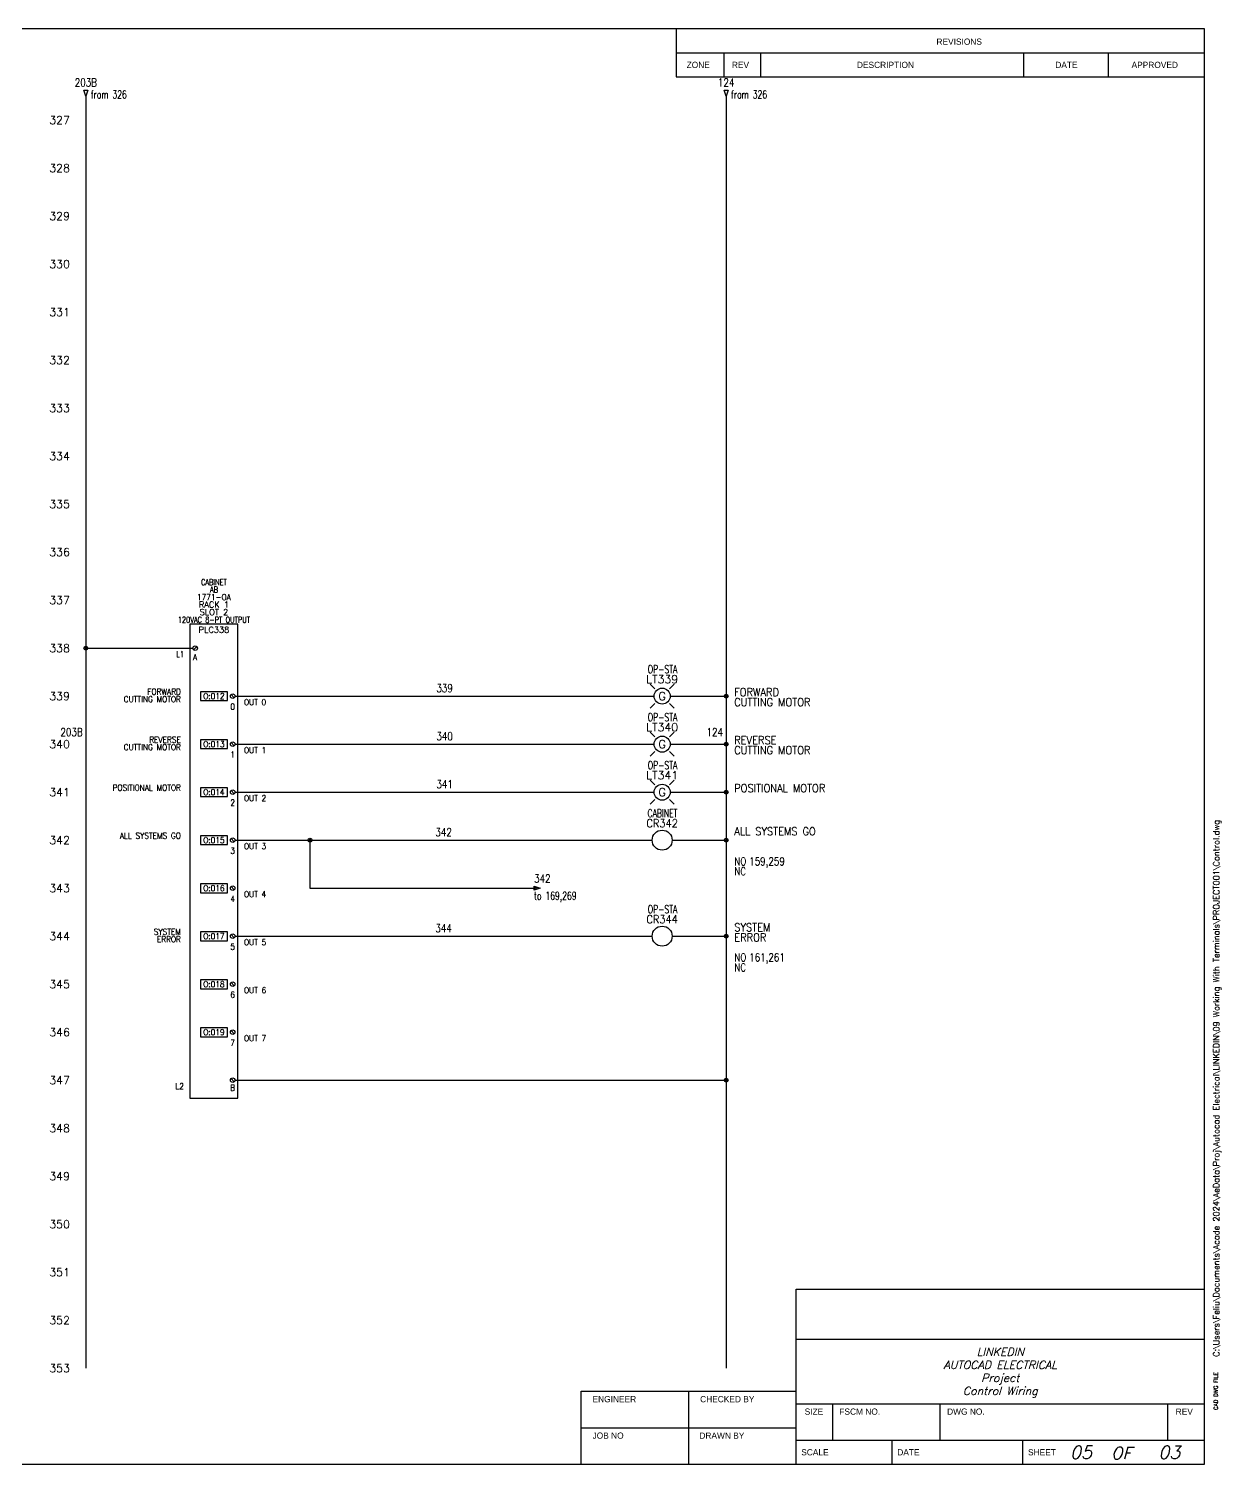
# Model space of a CAD drawing. Header units: inches. Extents: x 0 to 33.7, y 0 to 22.4.
# Drawn here: x 15.11 to 33.73, y 0 to 22.43 of the extents above; entities that cross this region are included whole.
import ezdxf
from ezdxf.enums import TextEntityAlignment as Align

# ---------------------------------------------------------------- set-up
doc = ezdxf.new("R2010")
doc.units = ezdxf.units.IN
doc.header["$MEASUREMENT"] = 0
for name, color, linetype in [('BLK_14AWG', 252, 'Continuous'), ('DESC', 1, 'Continuous'), ('LOC', 8, 'Continuous'), ('MISC', 5, 'Continuous'), ('RED_18AWG', 1, 'Continuous'), ('SYMS', 7, 'Continuous'), ('TAGS', 5, 'Continuous'), ('TERMS', 6, 'Continuous'), ('TITLE', 7, 'Continuous'), ('WHT_16AWG', 7, 'Continuous'), ('WIRENO', 3, 'Continuous'), ('WIREREF', 52, 'Continuous'), ('WIREREF_DEST', 3, 'Continuous'), ('XREF', 7, 'Continuous')]:
    doc.layers.add(name, color=color, linetype=linetype)
doc.styles.add('ITALIC', font='ITALIC')
doc.styles.add('SIMPLEX', font='SIMPLEX')
doc.styles.add('WD', font='romans.shx')

# ---------------------------------------------------------------- blocks, each defined once
blk = doc.blocks.new('PLCIO_9EE')
at = {"layer": 'SYMS'}
for p, q in [((0.375, 0.375), (-0.375, 0.375)), ((-0.375, 0.375), (-0.375, -7.031)), ((0.375, -7.031), (0.375, 0.375)), ((-0.268, 0.025), (-0.318, -0.025)), ((0.211, -0.68), (-0.211, -0.68)), ((-0.211, -0.68), (-0.211, -0.82)), ((-0.211, -0.82), (0.211, -0.82)), ((0.211, -0.82), (0.211, -0.68)), ((0.268, -0.725), (0.318, -0.775)), ((0.211, -1.43), (-0.211, -1.43)), ((-0.211, -1.43), (-0.211, -1.57)), ((0.211, -1.57), (0.211, -1.43)), ((0.268, -1.475), (0.318, -1.525)), ((-0.211, -1.57), (0.211, -1.57)), ((0.211, -2.18), (-0.211, -2.18)), ((-0.211, -2.18), (-0.211, -2.32)), ((0.211, -2.32), (0.211, -2.18)), ((0.268, -2.225), (0.318, -2.275)), ((-0.211, -2.32), (0.211, -2.32)), ((0.211, -2.93), (-0.211, -2.93)), ((-0.211, -2.93), (-0.211, -3.07)), ((-0.211, -3.07), (0.211, -3.07)), ((0.211, -3.07), (0.211, -2.93)), ((0.268, -2.975), (0.318, -3.025)), ((0.211, -3.68), (-0.211, -3.68)), ((-0.211, -3.68), (-0.211, -3.82)), ((0.211, -3.82), (0.211, -3.68)), ((0.268, -3.725), (0.318, -3.775)), ((-0.211, -3.82), (0.211, -3.82)), ((0.211, -4.43), (-0.211, -4.43)), ((-0.211, -4.43), (-0.211, -4.57)), ((0.211, -4.57), (0.211, -4.43)), ((0.268, -4.475), (0.318, -4.525)), ((-0.211, -4.57), (0.211, -4.57)), ((0.211, -5.18), (-0.211, -5.18)), ((-0.211, -5.18), (-0.211, -5.32)), ((-0.211, -5.32), (0.211, -5.32)), ((0.211, -5.32), (0.211, -5.18)), ((0.268, -5.225), (0.318, -5.275)), ((0.211, -5.93), (-0.211, -5.93)), ((-0.211, -5.93), (-0.211, -6.07)), ((0.211, -6.07), (0.211, -5.93)), ((0.268, -5.975), (0.318, -6.025)), ((-0.211, -6.07), (0.211, -6.07)), ((0.268, -6.725), (0.318, -6.775)), ((-0.375, -7.031), (0.375, -7.031))]:
    blk.add_line(p, q, dxfattribs=at)
for centre in [(-0.293, 0), (0.293, -0.75), (0.293, -1.5), (0.293, -2.25), (0.293, -3), (0.293, -3.75), (0.293, -4.5), (0.293, -5.25), (0.293, -6), (0.293, -6.75)]:
    blk.add_circle(centre, 0.0352, dxfattribs=at)
at = {"layer": 'SYMS', "style": 'WD'}
for tag, width, p in [('INST', 0.8, (0, 1.112)), ('MFG', 0.8, (0, 0.867)), ('LOC', 0.8, (0, 0.984)), ('CAT', 0.9, (0, 0.75)), ('DESC', 0.8, (0, 0.397))]:
    blk.add_attdef(tag, text='', height=0.0938, dxfattribs=dict(at, width=width)).set_placement(p, align=Align.CENTER)
for tag, p in [('LINE1', (0, 0.633)), ('LINE2', (0, 0.516)), ('TAG', (0, 0.241))]:
    blk.add_attdef(tag, text='', height=0.0938, dxfattribs=at).set_placement(p, align=Align.CENTER)
at = {"layer": 'SYMS', "style": 'WD', "flags": 9}
blk.add_attdef('ASSYCODE', text='', height=0.0075, dxfattribs=at).set_placement((0.172, 0.804), align=Align.CENTER)
at = {"layer": 'SYMS', "style": 'WD', "flags": 1}
for tag, p in [('X4TERM01', (-0.328, 0)), ('X1TERM02', (0.328, -0.75)), ('X1TERM03', (0.328, -1.5)), ('X1TERM04', (0.328, -2.25)), ('X1TERM05', (0.328, -3)), ('X1TERM06', (0.328, -3.75)), ('X1TERM07', (0.328, -4.5)), ('X1TERM08', (0.328, -5.25)), ('X1TERM09', (0.328, -6)), ('X1TERM10', (0.328, -6.75))]:
    blk.add_attdef(tag, p, '', height=0.0075, dxfattribs=at)
at = {"layer": 'SYMS', "style": 'WD'}
for tag, width, p in [('TERMDESC01', 0.8, (-0.469, -0.047)), ('TERM02', 0.9, (0.328, -0.867)), ('TERM03', 0.9, (0.328, -1.617)), ('TERM04', 0.9, (0.328, -2.367)), ('TERM05', 0.9, (0.328, -3.117)), ('TERM06', 0.9, (0.328, -3.867)), ('TERM07', 0.9, (0.328, -4.617)), ('TERM08', 0.9, (0.328, -5.367)), ('TERM09', 0.9, (0.328, -6.117)), ('TERMDESC10', 0.9, (-0.469, -6.797)), ('TERM10', 0.9, (0.328, -6.82))]:
    blk.add_attdef(tag, text='', height=0.0938, dxfattribs=dict(at, width=width)).set_placement(p, align=Align.TOP_RIGHT)
at = {"layer": 'SYMS', "style": 'WD', "width": 0.9}
for tag, p in [('TERM01', (-0.328, -0.094)), ('TERMDESC02', (0.469, -0.797)), ('TERMDESC03', (0.469, -1.547)), ('TERMDESC04', (0.469, -2.297)), ('TERMDESC05', (0.469, -3.047)), ('TERMDESC06', (0.469, -3.797)), ('TERMDESC07', (0.469, -4.547)), ('TERMDESC08', (0.469, -5.297)), ('TERMDESC09', (0.469, -6.047))]:
    blk.add_attdef(tag, text='', height=0.0938, dxfattribs=at).set_placement(p, align=Align.TOP_LEFT)
for tag, p in [('DESCA02', (-0.516, -0.727)), ('DESCB02', (-0.516, -0.844)), ('DESCC02', (-0.516, -0.961)), ('DESCD02', (-0.516, -1.078)), ('DESCE02', (-0.516, -1.195)), ('DESCB03', (-0.516, -1.594)), ('DESCA03', (-0.516, -1.477)), ('DESCC03', (-0.516, -1.711)), ('DESCD03', (-0.516, -1.828)), ('DESCE03', (-0.516, -1.945)), ('DESCA04', (-0.516, -2.227)), ('DESCB04', (-0.516, -2.344)), ('DESCC04', (-0.516, -2.461)), ('DESCD04', (-0.516, -2.578)), ('DESCE04', (-0.516, -2.695)), ('DESCA05', (-0.516, -2.977)), ('DESCB05', (-0.516, -3.094)), ('DESCC05', (-0.516, -3.211)), ('DESCD05', (-0.516, -3.328)), ('DESCE05', (-0.516, -3.445)), ('DESCB06', (-0.516, -3.844)), ('DESCA06', (-0.516, -3.727)), ('DESCC06', (-0.516, -3.961)), ('DESCD06', (-0.516, -4.078)), ('DESCE06', (-0.516, -4.195)), ('DESCA07', (-0.516, -4.477)), ('DESCB07', (-0.516, -4.594)), ('DESCC07', (-0.516, -4.711)), ('DESCD07', (-0.516, -4.828)), ('DESCE07', (-0.516, -4.945)), ('DESCA08', (-0.516, -5.227)), ('DESCB08', (-0.516, -5.344)), ('DESCC08', (-0.516, -5.461)), ('DESCD08', (-0.516, -5.578)), ('DESCE08', (-0.516, -5.695)), ('DESCB09', (-0.516, -6.094)), ('DESCA09', (-0.516, -5.977)), ('DESCC09', (-0.516, -6.211)), ('DESCD09', (-0.516, -6.328)), ('DESCE09', (-0.516, -6.445))]:
    blk.add_attdef(tag, text='', height=0.0938, dxfattribs=at).set_placement(p, align=Align.RIGHT)
for tag, p in [('TAGA02', (0, -0.75)), ('TAGA03', (0, -1.5)), ('TAGA04', (0, -2.25)), ('TAGA05', (0, -3)), ('TAGA06', (0, -3.75)), ('TAGA07', (0, -4.5)), ('TAGA08', (0, -5.25)), ('TAGA09', (0, -6))]:
    blk.add_attdef(tag, text='', height=0.0938, dxfattribs=at).set_placement(p, align=Align.MIDDLE_CENTER)
blk = doc.blocks.new('ACADE D Titleblock')
for p, q in [((33.469, 22.427), (0, 22.427)), ((25.219, 22.427), (25.219, 21.677)), ((33.469, 0), (33.469, 22.427)), ((33.469, 0), (33.469, 22.427)), ((25.219, 22.052), (33.469, 22.052)), ((25.969, 21.677), (25.969, 22.052)), ((26.539, 21.677), (26.539, 22.052)), ((30.649, 21.677), (30.649, 22.052)), ((31.969, 21.677), (31.969, 22.052)), ((25.219, 21.677), (33.469, 21.677)), ((27.094, 2.737), (33.469, 2.737)), ((27.094, 0), (27.094, 2.737)), ((27.094, 1.957), (33.469, 1.957)), ((23.734, 1.14), (27.094, 1.14)), ((23.734, 0), (23.734, 1.14)), ((25.414, 0), (25.414, 1.14)), ((27.094, 0.945), (33.469, 0.945)), ((27.664, 0.375), (27.664, 0.945)), ((29.344, 0.375), (29.344, 0.945)), ((32.899, 0.375), (32.899, 0.945)), ((23.734, 0.57), (27.094, 0.57)), ((27.094, 0.375), (33.469, 0.375)), ((28.594, 0), (28.594, 0.375)), ((30.635, 0), (30.635, 0.375)), ((0, 0), (33.469, 0))]:
    blk.add_line(p, q)
for s, p in [('REVISIONS', (29.284, 22.176)), ('ZONE', (25.382, 21.813)), ('REV', (26.089, 21.813)), ('DESCRIPTION', (28.042, 21.813)), ('DATE', (31.14, 21.813)), ('APPROVED', (32.331, 21.813)), ('ENGINEER', (23.913, 0.969)), ('CHECKED BY', (25.593, 0.969)), ('SIZE', (27.226, 0.774)), ('FSCM NO.', (27.767, 0.774)), ('DWG NO.', (29.45, 0.774)), ('REV', (33.02, 0.774)), ('JOB NO', (23.913, 0.399)), ('DRAWN BY', (25.581, 0.399)), ('SCALE', (27.172, 0.139)), ('DATE', (28.672, 0.139)), ('SHEET', (30.714, 0.139))]:
    blk.add_text(s, height=0.0975).set_placement(p)
at = {"layer": 'TITLE', "style": 'SIMPLEX'}
blk.add_text('CAD DWG FILE', height=0.0625, rotation=90, dxfattribs=at).set_placement((33.677, 0.849))
at = {"layer": 'TITLE', "style": 'ITALIC'}
blk.add_text('OF', height=0.1875, dxfattribs=at).set_placement((32.173, 0.176), align=Align.MIDDLE_CENTER)
for tag, height, p in [('TITLE#1', 0.125, (30.281, 1.755)), ('TITLE#2', 0.125, (30.281, 1.552)), ('TITLE#3', 0.125, (30.281, 1.35)), ('TITLE#4', 0.125, (30.281, 1.147)), ('DWG#', 0.2, (31.121, 0.66)), ('SH#', 0.2, (31.541, 0.187)), ('SHTS', 0.2, (32.92, 0.187))]:
    blk.add_attdef(tag, text='', height=height, dxfattribs=at).set_placement(p, align=Align.MIDDLE_CENTER)
at = {"layer": 'TITLE', "style": 'SIMPLEX'}
blk.add_attdef('CAD#', (33.701, 1.677), '', height=0.0938, rotation=90, dxfattribs=at)
at = {"layer": 'TITLE'}
for tag, p, style in [('ENGINEER', (24.406, 0.664), 'ITALIC'), ('CHKDBY', (26.023, 0.664), 'ITALIC'), ('SCALE', (27.742, 0.139), 'SIMPLEX'), ('DATE', (29.152, 0.139), 'SIMPLEX'), ('JOB#', (24.632, 0.092), 'ITALIC'), ('DRAWNBY', (26.093, 0.092), 'ITALIC')]:
    blk.add_attdef(tag, p, '', height=0.0975, dxfattribs=dict(at, style=style))
at = {"layer": 'TITLE', "flags": 9}
blk.add_attdef('WD_TB', (27.182, -0.207), '', height=0.125, dxfattribs=at)
blk = doc.blocks.new('WD_MLRH')
at = {"style": 'WD'}
blk.add_attdef('RUNGFIRST', text='', height=0.125, dxfattribs=at).set_placement((-0.25, 0), align=Align.MIDDLE_RIGHT)
at = {"style": 'WD', "flags": 1}
for tag, p in [('RUNGHORV', (-0.25, -0.127)), ('RUNGDIST', (-0.25, -0.2)), ('RUNGCNT', (-0.25, -0.237)), ('RUNGINC', (-0.25, -0.163)), ('WIRE-START', (-0.25, -0.356)), ('WIRE-GSUF', (-0.25, -0.396)), ('PH3SPACE', (-0.25, -0.437)), ('WIREMODE', (-0.25, -0.281)), ('WIREFMT', (-0.25, -0.321))]:
    blk.add_attdef(tag, text='', height=0.025, dxfattribs=at).set_placement(p, align=Align.RIGHT)
blk = doc.blocks.new('WDDOT')
for radius in [0.03, 0.0187, 0.00929]:
    blk.add_circle((0, 0), radius)
blk = doc.blocks.new('HCR1')
blk.add_circle((0, 0), 0.156)
at = {"style": 'WD'}
for tag, width, p in [('INST', 0.7, (0.006, 0.528)), ('LOC', 0.7, (0.006, 0.359)), ('TAG1', 0.9, (0, 0.202))]:
    blk.add_attdef(tag, text='', height=0.125, dxfattribs=dict(at, width=width)).set_placement(p, align=Align.CENTER)
at = {"style": 'WD', "flags": 1}
for tag, p in [('X4TERM01', (-0.156, 0)), ('X1TERM02', (0.156, 0))]:
    blk.add_attdef(tag, p, '', height=0.0125, dxfattribs=at)
at = {"linetype": 'Continuous', "style": 'WD', "flags": 9}
blk.add_attdef('ASSYCODE', text='', height=0.01, dxfattribs=at).set_placement((0, 0.125), align=Align.CENTER)
at = {"style": 'WD', "flags": 9}
blk.add_attdef('FAMILY', text='', height=0.01, dxfattribs=at).set_placement((-0.005, 0.17), align=Align.CENTER)
at = {"linetype": 'Continuous', "style": 'WD', "flags": 1}
for tag, p in [('MFG', (0, 0.14)), ('CAT', (0, 0.159))]:
    blk.add_attdef(tag, text='', height=0.01, dxfattribs=at).set_placement(p, align=Align.MIDDLE)
at = {"style": 'WD'}
for tag, p, width in [('DESC1', (1.126, 0.076), 0.9), ('DESC2', (1.126, -0.081), 0.9), ('DESC3', (1.126, -0.237), 0.9), ('XREFNO', (1.359, -0.393), 0.8), ('XREFNC', (1.359, -0.549), 0.8)]:
    blk.add_attdef(tag, p, '', height=0.125, dxfattribs=dict(at, width=width))
at = {"linetype": 'Continuous', "style": 'WD'}
blk.add_attdef('TERM01', text='', height=0.125, dxfattribs=at).set_placement((-0.2, -0.066), align=Align.TOP_RIGHT)
blk.add_attdef('TERM02', text='', height=0.125, dxfattribs=at).set_placement((0.2, -0.066), align=Align.TOP_LEFT)
at = {"style": 'WD', "width": 0.8, "flags": 8}
for tag, p in [('NO', (1.126, -0.393)), ('NC', (1.126, -0.549))]:
    blk.add_attdef(tag, p, '', height=0.125, dxfattribs=at)
blk = doc.blocks.new('HLT1G')
for p, q in [((-0.115, 0.115), (-0.186, 0.186)), ((0.115, 0.115), (0.186, 0.186)), ((-0.115, -0.115), (-0.186, -0.186)), ((0.115, -0.115), (0.186, -0.186))]:
    blk.add_line(p, q)
blk.add_circle((0, 0), 0.125)
at = {"style": 'WD', "width": 0.7}
for tag, p in [('INST', (0.006, 0.528)), ('LOC', (0.006, 0.359))]:
    blk.add_attdef(tag, text='', height=0.125, dxfattribs=at).set_placement(p, align=Align.CENTER)
at = {"style": 'WD'}
blk.add_attdef('TAG1', text='', height=0.125, dxfattribs=at).set_placement((0, 0.202), align=Align.CENTER)
blk.add_attdef('COLOR', text='', height=0.125, dxfattribs=at).set_placement((0, 0), align=Align.MIDDLE)
at = {"style": 'WD', "flags": 1}
for tag, p in [('X4TERM01', (-0.125, 0)), ('X1TERM02', (0.125, 0))]:
    blk.add_attdef(tag, p, '', height=0.0125, dxfattribs=at)
at = {"linetype": 'Continuous', "style": 'WD', "flags": 9}
blk.add_attdef('ASSYCODE', text='', height=0.01, dxfattribs=at).set_placement((-0.003, 0.096), align=Align.CENTER)
at = {"style": 'WD', "flags": 9}
blk.add_attdef('FAMILY', text='', height=0.01, dxfattribs=at).set_placement((-0.005, 0.161), align=Align.CENTER)
at = {"linetype": 'Continuous', "style": 'WD', "flags": 1}
for tag, p in [('MFG', (0, 0.121)), ('CAT', (0, 0.14))]:
    blk.add_attdef(tag, text='', height=0.01, dxfattribs=at).set_placement(p, align=Align.MIDDLE)
at = {"style": 'WD'}
for tag, p, width in [('DESC1', (1.125, 0), 0.9), ('WDTAGALT', (1.125, -0.312), 0.7)]:
    blk.add_attdef(tag, p, '', height=0.125, dxfattribs=dict(at, width=width))
at = {"linetype": 'Continuous', "style": 'WD', "flags": 8}
blk.add_attdef('TERM01', text='', height=0.125, dxfattribs=at).set_placement((-0.175, -0.031), align=Align.TOP_RIGHT)
blk.add_attdef('TERM02', text='', height=0.125, dxfattribs=at).set_placement((0.175, -0.031), align=Align.TOP_LEFT)
at = {"style": 'WD', "width": 0.9}
blk.add_attdef('DESC2', text='', height=0.125, dxfattribs=at).set_placement((1.125, -0.031), align=Align.TOP_LEFT)
blk = doc.blocks.new('HA1D2')
blk.add_lwpolyline([(0, 0.094), (0.031, 0.094), (0, 0), (-0.031, 0.094), (0, 0.094)])
at = {"style": 'WD', "width": 0.8, "flags": 8}
blk.add_attdef('WIRENO', text='', height=0.125, dxfattribs=at).set_placement((0, 0.15), align=Align.CENTER)
at = {"style": 'WD', "flags": 1}
for tag, p in [('X8TERM01', (0, 0)), ('SIGCODE', (0.026, 0.066))]:
    blk.add_attdef(tag, p, '', height=0.01, dxfattribs=at)
at = {"style": 'WD', "width": 0.7}
for tag, p in [('XREF', (0.077, -0.037)), ('DESC1', (0.077, -0.206))]:
    blk.add_attdef(tag, p, '', height=0.125, dxfattribs=at)
blk = doc.blocks.new('HA1S1')
for points in [[(0, 0), (0, 0.031), (0.094, 0), (0, -0.031), (0, 0)], [(0.011, 0.016), (0.011, -0.016), (0.058, 0), (0.011, 0.016)]]:
    blk.add_lwpolyline(points)
at = {"style": 'WD', "flags": 1}
for tag, p in [('SIGCODE', (-0.02, 0.047)), ('X4TERM01', (0, 0))]:
    blk.add_attdef(tag, p, '', height=0.01, dxfattribs=at)
at = {"style": 'WD', "width": 0.8, "flags": 8}
blk.add_attdef('WIRENO', (0, 0.087), '', height=0.125, dxfattribs=at)
at = {"style": 'WD', "width": 0.7}
for tag, p in [('XREF', (0, -0.181)), ('DESC1', (0, -0.356))]:
    blk.add_attdef(tag, p, '', height=0.125, dxfattribs=at)
blk = doc.blocks.new('WD_WNV')
at = {"linetype": 'Continuous', "style": 'WD', "width": 0.8}
blk.add_attdef('WIRENO', text='', height=0.125, dxfattribs=at).set_placement((-0.05, 0), align=Align.MIDDLE_RIGHT)
at = {"style": 'WD', "flags": 1}
for tag, p in [('W01USER', (-0.062, 0.094)), ('W02USER', (-0.062, 0.086)), ('W03USER', (-0.062, 0.078)), ('W04USER', (-0.062, 0.07)), ('W05USER', (-0.062, 0.062)), ('W06USER', (-0.062, 0.055)), ('W07USER', (-0.062, 0.047)), ('W08USER', (-0.062, 0.039)), ('W09USER', (-0.062, 0.031)), ('W10USER', (-0.062, 0.023))]:
    blk.add_attdef(tag, text='', height=0.005, dxfattribs=at).set_placement(p, align=Align.CENTER)
blk = doc.blocks.new('WD_WNH')
at = {"linetype": 'Continuous', "style": 'WD', "width": 0.8}
blk.add_attdef('WIRENO', text='', height=0.125, dxfattribs=at).set_placement((0, 0.062), align=Align.CENTER)
at = {"style": 'WD', "flags": 1}
for tag, p in [('W01USER', (0, 0.078)), ('W02USER', (0, 0.07)), ('W03USER', (0, 0.062)), ('W04USER', (0, 0.055)), ('W05USER', (0, 0.047)), ('W06USER', (0, 0.039)), ('W07USER', (0, 0.031)), ('W08USER', (0, 0.023)), ('W09USER', (0, 0.016)), ('W10USER', (0, 0.008))]:
    blk.add_attdef(tag, text='', height=0.005, dxfattribs=at).set_placement(p, align=Align.CENTER)

msp = doc.modelspace()

# ---------------------------------------------------------------- linework, layer by layer
at = {"layer": 'BLK_14AWG'}
for p, q in [((16, 21.375), (16, 1.5)), ((16, 12.75), (17.672, 12.75))]:
    msp.add_line(p, q, dxfattribs=at)
at = {"layer": 'RED_18AWG'}
for p, q in [((18.328, 12), (24.875, 12)), ((18.328, 11.25), (24.875, 11.25)), ((18.328, 10.5), (24.875, 10.5)), ((18.328, 9.75), (24.844, 9.75)), ((19.5, 9.75), (19.5, 9)), ((19.5, 9), (23, 9)), ((18.328, 8.25), (24.844, 8.25))]:
    msp.add_line(p, q, dxfattribs=at)
at = {"layer": 'WHT_16AWG'}
for p, q in [((26, 21.375), (26, 1.5)), ((25.125, 12), (26, 12)), ((25.125, 11.25), (26, 11.25)), ((25.125, 10.5), (26, 10.5)), ((25.156, 9.75), (26, 9.75)), ((25.156, 8.25), (26, 8.25)), ((18.328, 6), (26, 6))]:
    msp.add_line(p, q, dxfattribs=at)

# ---------------------------------------------------------------- block references
ref = msp.add_blockref('ACADE D Titleblock', (0, 0))
ref.add_attrib('SHTS', '03', dxfattribs={"layer": 'MISC', "color": 1, "height": 0.2, "style": 'ITALIC'}).set_placement((32.92, 0.187), align=Align.MIDDLE_CENTER)
ref.add_attrib('TITLE#4', 'Control Wiring', dxfattribs={"layer": 'MISC', "color": 1, "height": 0.125, "style": 'ITALIC'}).set_placement((30.281, 1.147), align=Align.MIDDLE_CENTER)
ref.add_attrib('TITLE#3', 'Project', dxfattribs={"layer": 'MISC', "color": 1, "height": 0.125, "style": 'ITALIC'}).set_placement((30.281, 1.35), align=Align.MIDDLE_CENTER)
ref.add_attrib('TITLE#2', 'AUTOCAD ELECTRICAL', dxfattribs={"layer": 'MISC', "color": 1, "height": 0.125, "style": 'ITALIC'}).set_placement((30.281, 1.552), align=Align.MIDDLE_CENTER)
ref.add_attrib('SH#', '05', dxfattribs={"layer": 'MISC', "color": 1, "height": 0.2, "style": 'ITALIC'}).set_placement((31.541, 0.187), align=Align.MIDDLE_CENTER)
ref.add_attrib('CAD#', 'C:\\Users\\Feliu\\Documents\\Acade 2024\\AeData\\Proj\\Autocad Electrical\\LINKEDIN\\09 Working With Terminals\\PROJECT001\\Control.dwg', (33.701, 1.677), dxfattribs={"layer": 'MISC', "color": 1, "height": 0.09375, "rotation": 90, "style": 'SIMPLEX'})
ref.add_attrib('TITLE#1', 'LINKEDIN', dxfattribs={"layer": 'MISC', "color": 1, "height": 0.125, "style": 'ITALIC'}).set_placement((30.281, 1.755), align=Align.MIDDLE_CENTER)
ref = msp.add_blockref('WD_MLRH', (16, 21))
ref.add_attrib('RUNGFIRST', '327', dxfattribs={"layer": 'MISC', "height": 0.125, "style": 'WD'}).set_placement((15.75, 21), align=Align.MIDDLE_RIGHT)
ref = msp.add_blockref('PLCIO_9EE', (18, 12.75))
ref.add_attrib('TERM01', 'A', dxfattribs={"layer": 'TERMS', "height": 0.0938, "style": 'WD', "width": 0.9}).set_placement((17.672, 12.656), align=Align.TOP_LEFT)
ref.add_attrib('TERMDESC01', 'L1', dxfattribs={"layer": 'TERMS', "height": 0.0938, "style": 'WD', "width": 0.8}).set_placement((17.531, 12.703), align=Align.TOP_RIGHT)
ref.add_attrib('CAT', '1771-OA', dxfattribs={"layer": 'MISC', "height": 0.0938, "style": 'WD', "width": 0.9}).set_placement((18, 13.5), align=Align.CENTER)
ref.add_attrib('TAG', 'PLC338', dxfattribs={"layer": 'TAGS', "height": 0.0938, "style": 'WD'}).set_placement((18, 12.991), align=Align.CENTER)
ref.add_attrib('LINE1', 'RACK 1', dxfattribs={"layer": 'MISC', "height": 0.0938, "style": 'WD'}).set_placement((18, 13.383), align=Align.CENTER)
ref.add_attrib('DESC', '120VAC 8-PT OUTPUT', dxfattribs={"layer": 'DESC', "height": 0.09375, "style": 'WD', "width": 0.8}).set_placement((18, 13.147), align=Align.CENTER)
ref.add_attrib('LINE2', 'SLOT 2', dxfattribs={"layer": 'MISC', "height": 0.0938, "style": 'WD'}).set_placement((18, 13.266), align=Align.CENTER)
ref.add_attrib('MFG', 'AB', dxfattribs={"layer": 'MISC', "height": 0.0938, "style": 'WD', "width": 0.8}).set_placement((18, 13.617), align=Align.CENTER)
ref.add_attrib('LOC', 'CABINET', dxfattribs={"layer": 'LOC', "height": 0.0938, "style": 'WD', "width": 0.8}).set_placement((18, 13.734), align=Align.CENTER)
ref.add_attrib('TERM02', '0', dxfattribs={"layer": 'TERMS', "height": 0.0938, "style": 'WD', "width": 0.9}).set_placement((18.328, 11.883), align=Align.TOP_RIGHT)
ref.add_attrib('TAGA02', 'O:012', dxfattribs={"layer": 'TAGS', "height": 0.0938, "style": 'WD', "width": 0.9}).set_placement((18, 12), align=Align.MIDDLE_CENTER)
ref.add_attrib('DESCA02', 'FORWARD', dxfattribs={"layer": 'DESC', "height": 0.0938, "style": 'WD', "width": 0.9}).set_placement((17.484, 12.023), align=Align.RIGHT)
ref.add_attrib('DESCB02', 'CUTTING MOTOR', dxfattribs={"layer": 'DESC', "height": 0.09375, "style": 'WD', "width": 0.9}).set_placement((17.484, 11.906), align=Align.RIGHT)
ref.add_attrib('TERMDESC02', 'OUT 0', dxfattribs={"layer": 'TERMS', "height": 0.0938, "style": 'WD', "width": 0.9}).set_placement((18.469, 11.953), align=Align.TOP_LEFT)
ref.add_attrib('TERM03', '1', dxfattribs={"layer": 'TERMS', "height": 0.0938, "style": 'WD', "width": 0.9}).set_placement((18.328, 11.133), align=Align.TOP_RIGHT)
ref.add_attrib('TAGA03', 'O:013', dxfattribs={"layer": 'TAGS', "height": 0.0938, "style": 'WD', "width": 0.9}).set_placement((18, 11.25), align=Align.MIDDLE_CENTER)
ref.add_attrib('DESCA03', 'REVERSE', dxfattribs={"layer": 'DESC', "height": 0.0938, "style": 'WD', "width": 0.9}).set_placement((17.484, 11.273), align=Align.RIGHT)
ref.add_attrib('DESCB03', 'CUTTING MOTOR', dxfattribs={"layer": 'DESC', "height": 0.09375, "style": 'WD', "width": 0.9}).set_placement((17.484, 11.156), align=Align.RIGHT)
ref.add_attrib('TERMDESC03', 'OUT 1', dxfattribs={"layer": 'TERMS', "height": 0.0938, "style": 'WD', "width": 0.9}).set_placement((18.469, 11.203), align=Align.TOP_LEFT)
ref.add_attrib('TERM04', '2', dxfattribs={"layer": 'TERMS', "height": 0.0938, "style": 'WD', "width": 0.9}).set_placement((18.328, 10.383), align=Align.TOP_RIGHT)
ref.add_attrib('TAGA04', 'O:014', dxfattribs={"layer": 'TAGS', "height": 0.0938, "style": 'WD', "width": 0.9}).set_placement((18, 10.5), align=Align.MIDDLE_CENTER)
ref.add_attrib('DESCA04', 'POSITIONAL MOTOR', dxfattribs={"layer": 'DESC', "height": 0.09375, "style": 'WD', "width": 0.9}).set_placement((17.484, 10.523), align=Align.RIGHT)
ref.add_attrib('TERMDESC04', 'OUT 2', dxfattribs={"layer": 'TERMS', "height": 0.0938, "style": 'WD', "width": 0.9}).set_placement((18.469, 10.453), align=Align.TOP_LEFT)
ref.add_attrib('TERM05', '3', dxfattribs={"layer": 'TERMS', "height": 0.0938, "style": 'WD', "width": 0.9}).set_placement((18.328, 9.633), align=Align.TOP_RIGHT)
ref.add_attrib('TAGA05', 'O:015', dxfattribs={"layer": 'TAGS', "height": 0.0938, "style": 'WD', "width": 0.9}).set_placement((18, 9.75), align=Align.MIDDLE_CENTER)
ref.add_attrib('DESCA05', 'ALL SYSTEMS GO', dxfattribs={"layer": 'DESC', "height": 0.09375, "style": 'WD', "width": 0.9}).set_placement((17.484, 9.773), align=Align.RIGHT)
ref.add_attrib('TERMDESC05', 'OUT 3', dxfattribs={"layer": 'TERMS', "height": 0.0938, "style": 'WD', "width": 0.9}).set_placement((18.469, 9.703), align=Align.TOP_LEFT)
ref.add_attrib('TERM06', '4', dxfattribs={"layer": 'TERMS', "height": 0.0938, "style": 'WD', "width": 0.9}).set_placement((18.328, 8.883), align=Align.TOP_RIGHT)
ref.add_attrib('TAGA06', 'O:016', dxfattribs={"layer": 'TAGS', "height": 0.0938, "style": 'WD', "width": 0.9}).set_placement((18, 9), align=Align.MIDDLE_CENTER)
ref.add_attrib('TERMDESC06', 'OUT 4', dxfattribs={"layer": 'TERMS', "height": 0.0938, "style": 'WD', "width": 0.9}).set_placement((18.469, 8.953), align=Align.TOP_LEFT)
ref.add_attrib('TERM07', '5', dxfattribs={"layer": 'TERMS', "height": 0.0938, "style": 'WD', "width": 0.9}).set_placement((18.328, 8.133), align=Align.TOP_RIGHT)
ref.add_attrib('TAGA07', 'O:017', dxfattribs={"layer": 'TAGS', "height": 0.0938, "style": 'WD', "width": 0.9}).set_placement((18, 8.25), align=Align.MIDDLE_CENTER)
ref.add_attrib('DESCA07', 'SYSTEM', dxfattribs={"layer": 'DESC', "height": 0.0938, "style": 'WD', "width": 0.9}).set_placement((17.484, 8.273), align=Align.RIGHT)
ref.add_attrib('DESCB07', 'ERROR', dxfattribs={"layer": 'DESC', "height": 0.0938, "style": 'WD', "width": 0.9}).set_placement((17.484, 8.156), align=Align.RIGHT)
ref.add_attrib('TERMDESC07', 'OUT 5', dxfattribs={"layer": 'TERMS', "height": 0.0938, "style": 'WD', "width": 0.9}).set_placement((18.469, 8.203), align=Align.TOP_LEFT)
ref.add_attrib('TERM08', '6', dxfattribs={"layer": 'TERMS', "height": 0.0938, "style": 'WD', "width": 0.9}).set_placement((18.328, 7.383), align=Align.TOP_RIGHT)
ref.add_attrib('TAGA08', 'O:018', dxfattribs={"layer": 'TAGS', "height": 0.0938, "style": 'WD', "width": 0.9}).set_placement((18, 7.5), align=Align.MIDDLE_CENTER)
ref.add_attrib('TERMDESC08', 'OUT 6', dxfattribs={"layer": 'TERMS', "height": 0.0938, "style": 'WD', "width": 0.9}).set_placement((18.469, 7.453), align=Align.TOP_LEFT)
ref.add_attrib('TERM09', '7', dxfattribs={"layer": 'TERMS', "height": 0.0938, "style": 'WD', "width": 0.9}).set_placement((18.328, 6.633), align=Align.TOP_RIGHT)
ref.add_attrib('TAGA09', 'O:019', dxfattribs={"layer": 'TAGS', "height": 0.0938, "style": 'WD', "width": 0.9}).set_placement((18, 6.75), align=Align.MIDDLE_CENTER)
ref.add_attrib('TERMDESC09', 'OUT 7', dxfattribs={"layer": 'TERMS', "height": 0.0938, "style": 'WD', "width": 0.9}).set_placement((18.469, 6.703), align=Align.TOP_LEFT)
ref.add_attrib('TERM10', 'B', dxfattribs={"layer": 'TERMS', "height": 0.0938, "style": 'WD', "width": 0.9}).set_placement((18.328, 5.93), align=Align.TOP_RIGHT)
ref.add_attrib('TERMDESC10', 'L2', dxfattribs={"layer": 'TERMS', "height": 0.0938, "style": 'WD', "width": 0.9}).set_placement((17.531, 5.953), align=Align.TOP_RIGHT)
at = {"layer": 'SYMS'}
ref = msp.add_blockref('HA1D2', (16, 21.375), dxfattribs=at)
ref.add_attrib('WIRENO', '203B', dxfattribs={"layer": 'WIREREF_DEST', "height": 0.125, "style": 'WD', "width": 0.8, "flags": 8}).set_placement((16, 21.525), align=Align.CENTER)
ref.add_attrib('XREF', 'from 326', (16.077, 21.338), dxfattribs={"layer": 'XREF', "height": 0.125, "style": 'WD', "width": 0.7})
ref = msp.add_blockref('HA1D2', (26, 21.375), dxfattribs=at)
ref.add_attrib('WIRENO', '124', dxfattribs={"layer": 'WIREREF_DEST', "height": 0.125, "style": 'WD', "width": 0.8, "flags": 8}).set_placement((26, 21.525), align=Align.CENTER)
ref.add_attrib('XREF', 'from 326', (26.077, 21.338), dxfattribs={"layer": 'XREF', "height": 0.125, "style": 'WD', "width": 0.7})
for p in [(16, 12.75), (26, 12), (26, 11.25), (26, 10.5), (19.5, 9.75), (26, 9.75), (26, 8.25), (26, 6)]:
    msp.add_blockref('WDDOT', p, dxfattribs=at)
ref = msp.add_blockref('HLT1G', (25, 12), dxfattribs=at)
ref.add_attrib('LOC', 'OP-STA', dxfattribs={"layer": 'LOC', "height": 0.125, "style": 'WD', "width": 0.7}).set_placement((25.006, 12.359), align=Align.CENTER)
ref.add_attrib('DESC2', 'CUTTING MOTOR', dxfattribs={"layer": 'DESC', "height": 0.125, "style": 'WD', "width": 0.9}).set_placement((26.125, 11.969), align=Align.TOP_LEFT)
ref.add_attrib('DESC1', 'FORWARD', (26.125, 12), dxfattribs={"layer": 'DESC', "height": 0.125, "style": 'WD', "width": 0.9})
ref.add_attrib('TAG1', 'LT339', dxfattribs={"layer": 'TAGS', "height": 0.125, "style": 'WD'}).set_placement((25, 12.202), align=Align.CENTER)
ref.add_attrib('COLOR', 'G', dxfattribs={"layer": 'MISC', "height": 0.125, "style": 'WD'}).set_placement((25, 12), align=Align.MIDDLE)
ref = msp.add_blockref('HLT1G', (25, 11.25), dxfattribs=at)
ref.add_attrib('LOC', 'OP-STA', dxfattribs={"layer": 'LOC', "height": 0.125, "style": 'WD', "width": 0.7}).set_placement((25.006, 11.609), align=Align.CENTER)
ref.add_attrib('DESC2', 'CUTTING MOTOR', dxfattribs={"layer": 'DESC', "height": 0.125, "style": 'WD', "width": 0.9}).set_placement((26.125, 11.219), align=Align.TOP_LEFT)
ref.add_attrib('DESC1', 'REVERSE', (26.125, 11.25), dxfattribs={"layer": 'DESC', "height": 0.125, "style": 'WD', "width": 0.9})
ref.add_attrib('TAG1', 'LT340', dxfattribs={"layer": 'TAGS', "height": 0.125, "style": 'WD'}).set_placement((25, 11.452), align=Align.CENTER)
ref.add_attrib('COLOR', 'G', dxfattribs={"layer": 'MISC', "height": 0.125, "style": 'WD'}).set_placement((25, 11.25), align=Align.MIDDLE)
ref = msp.add_blockref('HLT1G', (25, 10.5), dxfattribs=at)
ref.add_attrib('LOC', 'OP-STA', dxfattribs={"layer": 'LOC', "height": 0.125, "style": 'WD', "width": 0.7}).set_placement((25.006, 10.859), align=Align.CENTER)
ref.add_attrib('DESC1', 'POSITIONAL MOTOR', (26.125, 10.5), dxfattribs={"layer": 'DESC', "height": 0.125, "style": 'WD', "width": 0.9})
ref.add_attrib('TAG1', 'LT341', dxfattribs={"layer": 'TAGS', "height": 0.125, "style": 'WD'}).set_placement((25, 10.702), align=Align.CENTER)
ref.add_attrib('COLOR', 'G', dxfattribs={"layer": 'MISC', "height": 0.125, "style": 'WD'}).set_placement((25, 10.5), align=Align.MIDDLE)
ref = msp.add_blockref('HCR1', (25, 9.75), dxfattribs=at)
ref.add_attrib('LOC', 'CABINET', dxfattribs={"layer": 'LOC', "height": 0.125, "style": 'WD', "width": 0.7}).set_placement((25.006, 10.109), align=Align.CENTER)
ref.add_attrib('NC', 'NC', (26.126, 9.201), dxfattribs={"layer": 'MISC', "height": 0.125, "style": 'WD', "width": 0.8, "flags": 8})
ref.add_attrib('NO', 'NO', (26.126, 9.357), dxfattribs={"layer": 'MISC', "height": 0.125, "style": 'WD', "width": 0.8, "flags": 8})
ref.add_attrib('XREFNO', '159,259', (26.359, 9.357), dxfattribs={"layer": 'XREF', "height": 0.125, "style": 'WD', "width": 0.8})
ref.add_attrib('DESC1', 'ALL SYSTEMS GO', (26.126, 9.826), dxfattribs={"layer": 'DESC', "height": 0.125, "style": 'WD', "width": 0.9})
ref.add_attrib('TAG1', 'CR342', dxfattribs={"layer": 'TAGS', "height": 0.125, "style": 'WD', "width": 0.9}).set_placement((25, 9.952), align=Align.CENTER)
ref = msp.add_blockref('HA1S1', (23, 9), dxfattribs=at)
ref.add_attrib('WIRENO', '342', (23, 9.088), dxfattribs={"layer": 'WIREREF', "height": 0.125, "style": 'WD', "width": 0.8, "flags": 8})
ref.add_attrib('XREF', 'to 169,269', (23, 8.819), dxfattribs={"layer": 'XREF', "height": 0.125, "style": 'WD', "width": 0.7})
ref = msp.add_blockref('HCR1', (25, 8.25), dxfattribs=at)
ref.add_attrib('LOC', 'OP-STA', dxfattribs={"layer": 'LOC', "height": 0.125, "style": 'WD', "width": 0.7}).set_placement((25.006, 8.609), align=Align.CENTER)
ref.add_attrib('NC', 'NC', (26.126, 7.701), dxfattribs={"layer": 'MISC', "height": 0.125, "style": 'WD', "width": 0.8, "flags": 8})
ref.add_attrib('NO', 'NO', (26.126, 7.857), dxfattribs={"layer": 'MISC', "height": 0.125, "style": 'WD', "width": 0.8, "flags": 8})
ref.add_attrib('XREFNO', '161,261', (26.359, 7.857), dxfattribs={"layer": 'XREF', "height": 0.125, "style": 'WD', "width": 0.8})
ref.add_attrib('DESC2', 'ERROR', (26.126, 8.169), dxfattribs={"layer": 'DESC', "height": 0.125, "style": 'WD', "width": 0.9})
ref.add_attrib('DESC1', 'SYSTEM', (26.126, 8.326), dxfattribs={"layer": 'DESC', "height": 0.125, "style": 'WD', "width": 0.9})
ref.add_attrib('TAG1', 'CR344', dxfattribs={"layer": 'TAGS', "height": 0.125, "style": 'WD', "width": 0.9}).set_placement((25, 8.452), align=Align.CENTER)
at = {"layer": 'WIRENO'}
ref = msp.add_blockref('WD_WNH', (21.602, 12), dxfattribs=at)
ref.add_attrib('WIRENO', '339', dxfattribs={"linetype": 'Continuous', "height": 0.125, "style": 'WD', "width": 0.8}).set_placement((21.602, 12.062), align=Align.CENTER)
ref = msp.add_blockref('WD_WNV', (16, 11.438), dxfattribs=at)
ref.add_attrib('WIRENO', '203B', dxfattribs={"linetype": 'Continuous', "height": 0.125, "style": 'WD', "width": 0.8}).set_placement((15.95, 11.438), align=Align.MIDDLE_RIGHT)
ref = msp.add_blockref('WD_WNV', (26, 11.438), dxfattribs=at)
ref.add_attrib('WIRENO', '124', dxfattribs={"linetype": 'Continuous', "height": 0.125, "style": 'WD', "width": 0.8}).set_placement((25.95, 11.438), align=Align.MIDDLE_RIGHT)
ref = msp.add_blockref('WD_WNH', (21.602, 11.25), dxfattribs=at)
ref.add_attrib('WIRENO', '340', dxfattribs={"linetype": 'Continuous', "height": 0.125, "style": 'WD', "width": 0.8}).set_placement((21.602, 11.312), align=Align.CENTER)
ref = msp.add_blockref('WD_WNH', (21.602, 10.5), dxfattribs=at)
ref.add_attrib('WIRENO', '341', dxfattribs={"linetype": 'Continuous', "height": 0.125, "style": 'WD', "width": 0.8}).set_placement((21.602, 10.562), align=Align.CENTER)
ref = msp.add_blockref('WD_WNH', (21.586, 9.75), dxfattribs=at)
ref.add_attrib('WIRENO', '342', dxfattribs={"linetype": 'Continuous', "height": 0.125, "style": 'WD', "width": 0.8}).set_placement((21.586, 9.812), align=Align.CENTER)
ref = msp.add_blockref('WD_WNH', (21.586, 8.25), dxfattribs=at)
ref.add_attrib('WIRENO', '344', dxfattribs={"linetype": 'Continuous', "height": 0.125, "style": 'WD', "width": 0.8}).set_placement((21.586, 8.312), align=Align.CENTER)

# ---------------------------------------------------------------- texts
at = {"style": 'WD'}
for s, p in [('328', (15.75, 20.25)), ('329', (15.75, 19.5)), ('330', (15.75, 18.75)), ('331', (15.75, 18)), ('332', (15.75, 17.25)), ('333', (15.75, 16.5)), ('334', (15.75, 15.75)), ('335', (15.75, 15)), ('336', (15.75, 14.25)), ('337', (15.75, 13.5)), ('338', (15.75, 12.75)), ('339', (15.75, 12)), ('340', (15.75, 11.25)), ('341', (15.75, 10.5)), ('342', (15.75, 9.75)), ('343', (15.75, 9)), ('344', (15.75, 8.25)), ('345', (15.75, 7.5)), ('346', (15.75, 6.75)), ('347', (15.75, 6)), ('348', (15.75, 5.25)), ('349', (15.75, 4.5)), ('350', (15.75, 3.75)), ('351', (15.75, 3)), ('352', (15.75, 2.25)), ('353', (15.75, 1.5))]:
    msp.add_text(s, height=0.125, dxfattribs=at).set_placement(p, align=Align.MIDDLE_RIGHT)

doc.saveas('drawing.dxf')
